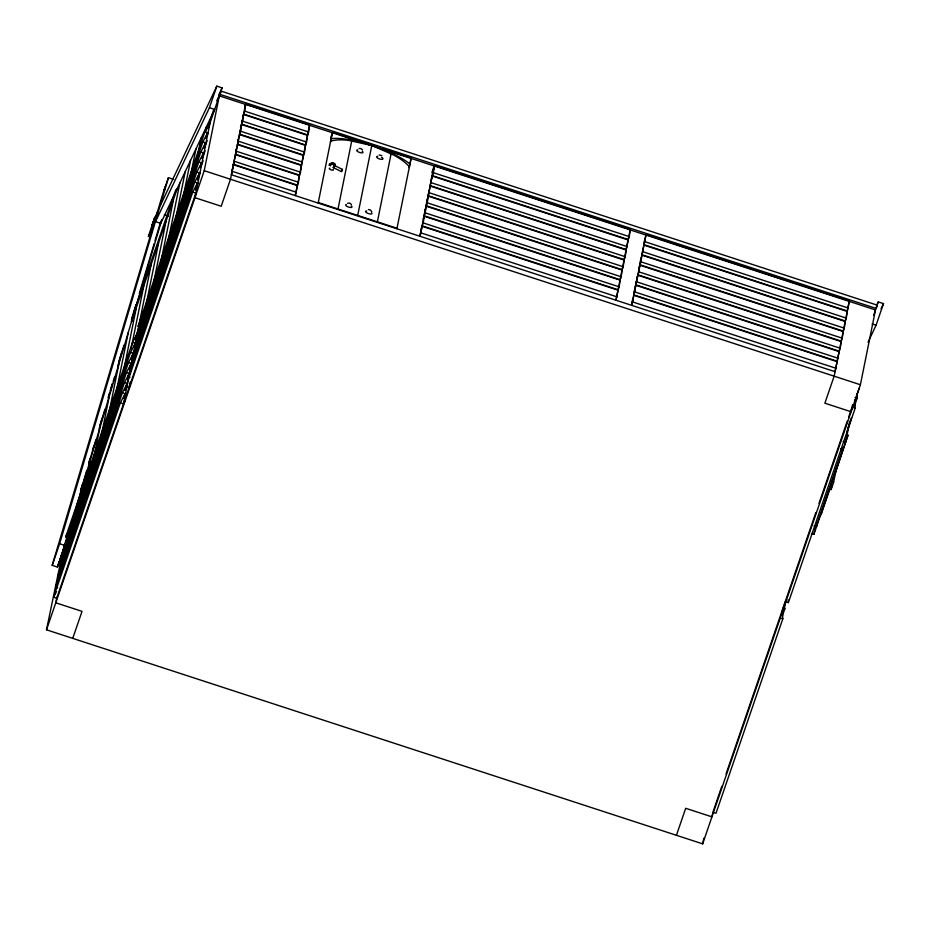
<?xml version="1.0" encoding="UTF-8"?>
<svg xmlns="http://www.w3.org/2000/svg" width="930" height="930" viewBox="0 0 930 930"><rect width="100%" height="100%" fill="white"/><g stroke="black" fill="none" stroke-linecap="round" stroke-linejoin="round"><path stroke-width="1.4" d="M231.593 173.34L235.569 154.252L299.507 175.107L298.472 182.222L297.333 185.57L233.407 164.715L233.825 161.867M632.551 299.669L631.726 305.366L633.888 294.903L837.221 361.235L835.059 371.698L231.384 174.759L233.546 164.296L297.472 185.151L295.31 195.614L309.492 125.283M235.848 151.822L236.255 148.974M237.871 141.779L238.289 138.93M235.43 154.671L237.603 144.208L301.529 165.063L300.495 172.178L299.355 175.526L236.79 155.112M237.464 144.627L239.626 134.164L303.552 155.019L301.39 165.482M239.696 133.153L240.103 130.316M240.614 131.235L241.649 124.12L305.575 144.975L304.54 152.09L303.413 155.438L239.487 134.583L240.614 131.235L304.54 152.09M241.719 123.109L242.126 120.261M240.521 127.468L242.637 121.179L243.672 114.076L307.609 134.92L306.575 142.034L305.435 145.382L241.509 124.527M242.544 117.424L244.671 111.135L245.706 104.021L309.632 124.876L308.597 131.99L307.458 135.338L243.532 114.483M330.801 139.43L331.347 135.687M409.177 167.621L411.223 158.019L382.207 148.556M420.267 234.895L420.686 232.047M420.058 236.313L422.232 225.851L618.148 289.765L615.974 300.227L630.156 229.884M421.092 229.199L423.22 222.921L424.254 215.806L620.171 279.721L619.136 286.835L618.008 290.183L423.464 226.722M424.324 214.795L425.15 209.111M423.127 219.155L425.243 212.877L427.172 199.067M428.16 196.125L430.334 185.663L626.25 249.577L625.216 256.692L624.077 260.04L428.16 196.125L428.986 190.441M427.277 202.833L428.3 195.719L624.216 259.621L623.193 266.736L622.054 270.084L426.138 206.181L427.277 202.833L623.193 266.736M430.602 183.233L431.02 180.397M432.427 174.619L434.38 165.575L630.296 229.489L629.261 236.604L628.134 239.952L432.218 176.037M429.579 187.895L432.357 175.619L628.273 239.533L626.111 249.996M431.229 178.967L433.345 172.689L434.38 165.575M425.498 216.667L620.031 280.139L621.159 276.78L622.193 269.677L426.277 205.763M634.574 289.625L633.749 295.322L635.922 284.859L839.244 351.18L837.081 361.642M635.981 283.848L636.399 281M635.167 287.091L637.945 274.803L841.278 341.136L840.243 348.25L839.104 351.598L635.783 285.266M636.806 278.163L638.933 271.874L640.863 258.063M638.84 268.107L640.956 261.83L641.991 254.715L845.324 321.048L844.289 328.162L843.161 331.51L639.828 265.178M641.851 255.134L644.025 244.671L847.346 311.004L846.312 318.118L845.184 321.466L643.223 255.576M644.292 242.242L644.711 239.394M643.886 245.09L646.048 234.627L847.997 300.506M637.806 275.222L841.127 341.554L842.266 338.206L843.301 331.092L639.968 264.759M847.207 311.422L849.381 300.96M330.22 164.029C330.197 161.901 328.104 166.935 329.743 165.133M332.684 163.285L333.963 163.761M217.213 100.115L219.317 95.86L875.49 309.923L860.401 384.741L702.662 843.859L46.5 629.808L63.217 549.467M56.916 597.153L55.777 602.803L82.026 611.359L72.749 638.375M79.05 500.375L80.643 492.493M86.571 478.38L90.21 460.327M94.011 456.7L99.719 428.404M101.416 435.182L109.217 396.482M108.845 413.525L118.726 364.56M116.273 391.89L128.224 332.638M132.885 314.7L131.467 321.757L177.223 188.569M123.69 370.326L136.361 307.516M131.118 348.727L143.778 285.917M137.698 331.301L151.206 264.306M130.188 382.032L129.049 387.659L125.945 386.508L192.754 192.057L195.858 193.208L56.684 598.316L53.58 597.165L120.377 402.713L123.492 403.864L126.887 386.985M127.457 384.171L137.105 336.334M146.243 304.11L158.623 242.707M153.659 282.511L166.052 221.096M160.239 265.096L173.468 199.485M167.667 243.474L179.862 182.989M175.933 217.701L185.21 171.701M183.094 197.404L190.545 160.402M189.929 178.653L195.893 149.114M198.183 152.962L201.229 137.826M205.542 131.7L206.576 126.538M210.041 122.865L194.951 197.695L221.201 206.262L230.477 179.257L245.567 104.427M46.5 629.808L204.228 170.69L219.317 95.86M318.165 203.077L332.347 132.734M338.009 209.006L351.761 140.802M357.701 215.423L371.791 145.522L348.378 140.302A46.977 16.101 19 0 0 330.72 141.104M377.382 221.852L391.135 153.648M396.901 228.757L411.083 158.425M420 236.29L434.182 165.959M631.726 305.366L645.908 235.023M702.662 843.859L703.801 838.221M712.519 814.029L711.95 816.854L685.701 808.298L676.424 835.303M849.241 301.355L834.152 376.185L824.875 403.19L851.124 411.757L852.543 404.69M811.471 533.495L813.936 534.297L815.343 527.322M817.4 522.509L816.552 526.694L814.087 525.892M821.492 512.721L821.109 514.65L829.804 489.343M832.141 484.263L831.025 489.819L833.64 482.217L836.721 466.941M849.788 421.29L845.568 442.238L843.103 441.425M851.566 417.686L846.858 432.566M67.623 537.424L57.451 567.056L52.196 565.347L162.948 193.37L168.411 177.723L173.736 179.351M52.196 565.347L59.625 543.736L168.481 177.642M57.451 567.056L59.102 561.511M61.508 554.687L59.439 561.65L63.542 548.421M80.538 490.656L82.607 483.693M88.815 462.815L90.059 458.641M92.535 450.283L93.779 446.109M99.987 425.231L102.056 418.268M108.264 397.389L109.496 393.216M110.333 390.426L112.402 383.462M118.598 362.584L121.911 351.447M80.515 491.342L86.722 470.464M88.792 463.5L95.825 439.844M99.138 428.707L104.927 409.212M108.24 398.075L112.367 384.16M113.204 381.37L114.437 377.196M117.75 366.06L123.957 345.181M131.409 320.118L135.954 304.808M139.268 293.671L154.159 243.555M154.996 240.777L160.785 221.282M65.286 544.062L67.355 537.122M72.726 519.08L161.948 219.375M220.038 94.395L221.084 91.117L877.257 305.168L876.211 308.446L220.038 94.395L216.934 100.917M244.567 107.369L245.706 104.021M133.362 313.329L175.817 189.743M209.413 107.741L214.656 109.449L160.751 223.363L155.508 221.654L209.413 107.741L216.83 86.141L222.084 87.85L208.494 127.387M67.797 537.656L65.728 536.889L132.537 342.438L137.28 333.393L135.873 337.509M140.174 327L138.105 326.232L204.902 131.781L209.645 122.748L208.239 126.852M134.908 339.404L139.547 325.907M207.285 128.747L213.865 109.403M65.774 547.7L63.705 546.933L130.502 352.482L135.257 343.449L133.839 347.553M138.152 337.044L136.071 336.276L202.88 141.825L207.623 132.792L205.739 138.268M135.978 338.439L139.988 326.767M63.752 557.744L61.682 556.977L128.48 362.526L133.234 353.493L131.351 358.968M136.117 347.088L134.048 346.332L200.857 151.881L205.6 142.836L204.193 146.94M207.065 135.675L208.006 132.932L204.902 131.781M61.729 567.788L59.648 567.033L126.457 372.581L131.2 363.537L129.316 369.012M202.635 155.624L203.577 152.88L198.822 161.925L132.025 356.376L134.397 351.854M132.676 356.376L133.618 353.632L130.502 352.482M204.1 148.451L207.169 140.721M59.694 577.844L57.625 577.077L124.434 382.625L129.177 373.581L128.235 376.325M132.072 367.187L130.002 366.42L196.8 171.969L201.543 162.924L200.136 167.04M202.077 158.495L205.146 150.765M57.672 587.888L55.602 587.121L122.4 392.669L127.154 383.625L124.794 390.472M130.049 377.231L127.968 376.464L194.777 182.013L199.52 172.968L198.113 177.084M127.677 379.196L128.619 376.464M200.52 167.179L203.124 160.809M126.131 387.88L127.073 385.136M197.555 179.967L199.904 173.119L196.8 171.969M123.713 397.784L125.132 393.669L120.377 402.713M196.091 187.128L197.497 183.024L192.754 192.057M124.097 397.924L125.515 393.82L122.4 392.669M195.532 190.011L197.881 183.164L194.777 182.013M330.441 141.93L332.475 132.339L367.013 143.604M431.857 172.701L433.717 167.307M873.607 315.41L878.246 301.901L883.5 303.61L876.072 325.221L868.027 342.24M721.82 786.28L712.845 812.367L716.007 813.262L782.816 618.81L782.258 610.685M726.028 774.027L815.796 512.709M819.005 503.386L847.323 420.953M848.718 416.873L852.019 407.259L855.182 408.154L788.373 602.605L785.222 601.71M784.513 605.569L785.92 601.466M856.414 396.285L859.239 388.066M782.49 615.613L784.839 608.766L784.467 603.349M854.379 406.329L857.204 398.11L856.925 394.053M847.904 428.346L851.101 419.023M817.133 523.799L843.533 446.946L842.952 449.841L840.488 449.039M813.936 534.297L848.09 434.903L835.617 472.417M157.426 212.133L154.194 219.55L154.857 217.097L154.287 218.527L148.37 236.615L152.834 227.292M334.777 165.993L334.184 166.133A1.232 0.779 -53.8 0 0 333.661 167.667L334.242 167.609M160.262 205.693L216.83 86.141M219.003 94.349L222.084 87.85M876.409 305.807L878.246 301.901M881.036 308.818L883.5 303.61M219.224 95.023L221.084 91.117M138.105 326.232L141.069 320.583M136.071 336.276L137.256 334.021M134.048 346.332L136.419 341.81M130.002 366.42L131.781 363.026M127.968 376.464L130.944 370.814M125.945 386.508L127.131 384.253M123.492 403.864L125.271 400.47M65.728 536.889L67.506 533.495M63.705 546.933L65.484 543.55M61.682 556.977L62.868 554.722M59.648 567.033L62.031 562.511M57.625 577.077L59.997 572.555M55.602 587.121L57.381 583.726M53.58 597.165L56.544 591.515M330.592 165.842L331.231 163.971M332.615 163.506L333.893 163.913M342.426 169.388L341.461 171.585L342.496 169.434L333.835 165.215M347.506 203.286L349.773 203.112L351.459 204.519M359.154 148.44L361.049 148.591L362.479 149.893M379.103 154.938L381.858 155.682M368.42 209.517L370.442 209.982L371.721 211.68M855.1 397.517L857.204 398.11M782.735 608.173L784.839 608.766M779.654 617.915L782.816 618.81M244.671 111.135L308.597 131.99M433.345 172.689L629.261 236.604M645.013 241.742L848.346 308.074M645.257 245.532L845.835 310.969M872.142 323.942L876.072 325.221M242.637 121.179L306.575 142.034M431.322 182.733L627.238 246.648M642.99 251.786L846.312 318.118M430.195 186.081L624.728 249.542M429.3 192.777L625.216 256.692M640.956 261.83L844.289 328.162M238.592 141.279L302.517 162.134M638.933 271.874L842.266 338.206M238.824 145.068L300.03 165.04M236.569 151.323L300.495 172.178M425.243 212.877L621.159 276.78M636.911 281.918L840.243 348.25M234.534 161.367L298.472 182.222M423.22 222.921L619.136 286.835M634.888 291.974L838.209 358.294M635.12 295.763L835.71 361.2M232.512 171.411L296.438 192.266M421.197 232.965L617.113 296.879M632.853 302.018L836.186 368.35M318.327 202.589L397.064 228.269M204.228 170.69L860.401 384.741M164.238 214.784L168.377 216.132M830.955 481.345L833.64 482.217M59.625 543.736L64.879 545.457M331.51 138.651A46.919 11.241 18.7 0 1 371.802 145.487L394.297 155.287A46.977 16.101 19 0 1 409.467 166.784M202.88 141.825L205.983 142.976M200.857 151.881L203.961 153.02M198.822 161.925L201.938 163.064M132.537 342.438L135.641 343.589M128.48 362.526L131.595 363.676M126.457 372.581L129.561 373.721M124.434 382.625L127.538 383.765M332.87 167.412L341.461 171.585M854.624 400.04L855.182 408.154M788.198 599.897L788.373 602.605M333.382 169.481A2.209 0.756 19 0 1 330.975 169.795A2.209 0.756 19 0 1 329.813 168.144M351.226 205.89A3.313 1.139 19 0 1 351.11 207.471A3.313 1.139 19 0 1 346.844 206.297A3.313 1.139 19 0 1 346.227 204.507M371.628 212.796A3.313 1.139 19 0 1 370.407 213.981A3.313 1.139 19 0 1 366.222 212.4A3.313 1.139 19 0 1 366.722 210.947M362.235 151.276A3.313 1.139 19 0 1 361.921 152.857A3.313 1.139 19 0 1 357.469 151.404A3.313 1.139 19 0 1 357.783 149.823M382.637 158.17A3.313 1.139 19 0 1 381.416 159.356A3.313 1.139 19 0 1 377.243 157.775A3.313 1.139 19 0 1 377.731 156.321M381.567 157.391A3.313 1.139 19 0 1 382.184 157.775M371.802 145.487A46.919 11.241 18.7 0 1 410.339 164.366M163.831 191.15L165.319 186.802L163.831 191.15M151.822 226.071L153.276 221.805L151.822 226.071M331.859 163.924A2.209 0.756 19 0 0 335.312 164.517A2.209 0.756 19 0 0 332.568 162.785A2.209 0.756 19 0 0 331.859 163.924"/></g></svg>
